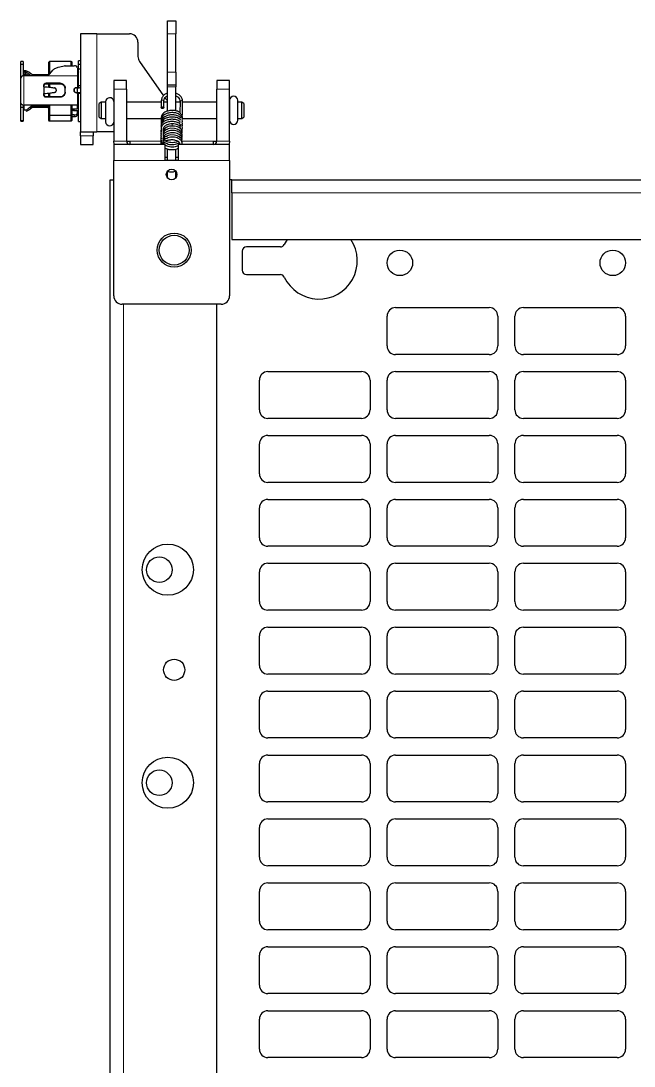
# Model space of a CAD drawing. Header units: millimetres. Extents: x -403 to 1106, y 650 to 1898.
# Drawn here: x 534.3 to 678.3, y 1537.4 to 1782.7 of the extents above; entities that cross this region are included whole.
import ezdxf

# ---------------------------------------------------------------- set-up
doc = ezdxf.new("R2010")
doc.units = ezdxf.units.MM

msp = doc.modelspace()

# ---------------------------------------------------------------- linework, layer by layer
at = {"color": 7, "linetype": 'Continuous', "lineweight": 25}
for p, q in [((568.71, 1782.66), (570.71, 1782.66)), ((568.71, 1779.66), (568.71, 1782.66)), ((570.71, 1782.66), (570.71, 1779.66)), ((552.11, 1779.66), (548.31, 1779.66)), ((548.31, 1779.66), (548.31, 1756.66)), ((552.11, 1779.66), (559.81, 1779.66)), ((568.71, 1770.66), (568.71, 1779.66)), ((570.71, 1770.66), (570.71, 1779.66)), ((561.81, 1777.66), (561.81, 1774.29)), ((534.81, 1773.16), (534.31, 1773.16)), ((534.31, 1772.4), (534.31, 1773.16)), ((534.81, 1772.4), (534.31, 1772.4)), ((534.31, 1769.33), (534.31, 1772.4)), ((534.81, 1773.16), (534.81, 1772.4)), ((534.81, 1772.4), (534.81, 1769.74)), ((541.77, 1771.1), (540.61, 1769.76)), ((541.03, 1773.16), (540.91, 1772.96)), ((540.91, 1772.96), (541.03, 1773.16)), ((540.91, 1770.11), (540.91, 1772.96)), ((541.03, 1773.16), (541.03, 1770.24)), ((546.11, 1773.16), (541.03, 1773.16)), ((544.71, 1772.1), (546.86, 1772.1)), ((546.31, 1773.04), (546.11, 1773.16)), ((546.11, 1772.1), (546.11, 1773.16)), ((546.11, 1773.16), (546.31, 1773.04)), ((546.31, 1773.04), (546.31, 1772.1)), ((547.61, 1771.6), (547.61, 1769.76)), ((548.31, 1773.26), (547.81, 1773.26)), ((547.81, 1772.48), (547.81, 1773.26)), ((547.81, 1771.43), (547.81, 1772.48)), ((547.81, 1772.48), (548.31, 1772.48)), ((547.81, 1767.45), (547.81, 1771.43)), ((547.81, 1771.43), (548.31, 1771.43)), ((562.17, 1773.14), (567.82, 1765.08)), ((534.32, 1769.33), (534.31, 1769.33)), ((534.31, 1769.24), (534.31, 1769.33)), ((534.31, 1763.38), (534.31, 1769.24)), ((535.51, 1770.9), (535.01, 1770.9)), ((535.51, 1770.62), (535.01, 1770.62)), ((535.01, 1770.62), (535.01, 1770.16)), ((535.01, 1770.16), (535.51, 1770.16)), ((540.61, 1769.76), (535.01, 1769.76)), ((535.51, 1770.16), (535.51, 1770.62)), ((537.01, 1769.76), (537.01, 1770.02)), ((540.83, 1770.02), (537.01, 1770.02)), ((547.81, 1770), (547.66, 1769.96)), ((559.11, 1768.66), (556.11, 1768.66)), ((556.11, 1768.66), (556.11, 1766.66)), ((559.11, 1766.66), (559.11, 1768.66)), ((568.71, 1767.66), (568.71, 1770.66)), ((570.71, 1770.66), (570.71, 1767.66)), ((583.31, 1768.66), (580.31, 1768.66)), ((580.31, 1768.66), (580.31, 1766.66)), ((583.31, 1766.66), (583.31, 1768.66)), ((539.71, 1767.2), (539.71, 1767.58)), ((539.71, 1767.2), (539.71, 1765.61)), ((543.51, 1768.05), (540.21, 1768.05)), ((540.21, 1767.86), (543.51, 1767.86)), ((540.91, 1767.13), (540.91, 1767.86)), ((541.03, 1767.86), (541.03, 1767.11)), ((542.64, 1766.41), (542.64, 1766.37)), ((544.71, 1765.93), (544.71, 1766.89)), ((546.81, 1766.33), (546.81, 1766.49)), ((547.36, 1767.04), (547.61, 1767.04)), ((547.36, 1766.95), (547.61, 1766.95)), ((547.51, 1766.95), (547.51, 1765.81)), ((548.31, 1767.45), (547.81, 1767.45)), ((547.81, 1767.08), (547.81, 1767.45)), ((556.11, 1766.66), (556.11, 1754.46)), ((559.11, 1766.66), (559.11, 1754.46)), ((568.71, 1767.66), (570.71, 1767.66)), ((568.71, 1767.16), (568.71, 1767.66)), ((568.71, 1761.48), (568.71, 1767.16)), ((570.71, 1767.66), (570.71, 1767.16)), ((570.71, 1761.56), (570.71, 1767.16)), ((580.31, 1754.46), (580.31, 1766.66)), ((583.31, 1754.46), (583.31, 1766.66)), ((539.71, 1765.22), (539.71, 1765.61)), ((540.21, 1764.88), (543.51, 1764.88)), ((543.51, 1764.74), (540.21, 1764.74)), ((540.91, 1764.88), (540.91, 1765.72)), ((541.03, 1765.73), (541.03, 1764.88)), ((542, 1765.87), (542.06, 1765.87)), ((547.36, 1765.81), (547.61, 1765.81)), ((547.36, 1765.77), (547.61, 1765.77)), ((547.81, 1765.76), (547.81, 1765.6)), ((548.31, 1765.6), (547.81, 1765.6)), ((547.81, 1759.06), (547.81, 1765.6)), ((567.29, 1763.9), (567.26, 1762.29)), ((567.86, 1762.28), (567.89, 1763.89)), ((571.68, 1763.76), (571.65, 1761.11)), ((572.24, 1760.5), (572.28, 1763.75)), ((583.32, 1764.03), (583.32, 1759.33)), ((585.22, 1759.33), (585.22, 1764.03)), ((534.31, 1762.31), (534.31, 1763.38)), ((534.81, 1762.31), (534.31, 1762.31)), ((534.31, 1759.24), (534.31, 1762.31)), ((534.81, 1762.93), (534.81, 1762.31)), ((534.81, 1762.31), (534.81, 1759.24)), ((537.01, 1762.91), (535.01, 1762.91)), ((535.51, 1761.69), (535.01, 1761.69)), ((537.01, 1762.3), (536.34, 1762.3)), ((540.61, 1762.55), (536.62, 1762.55)), ((547.61, 1762.91), (537.01, 1762.91)), ((540.83, 1762.3), (537.01, 1762.3)), ((540.61, 1762.91), (540.61, 1762.55)), ((540.91, 1762.21), (540.61, 1762.55)), ((540.63, 1762.91), (540.91, 1762.58)), ((540.91, 1760.56), (540.91, 1762.91)), ((541.03, 1762.91), (541.03, 1760.48)), ((546.11, 1760.48), (546.11, 1762.91)), ((546.31, 1762.91), (546.31, 1760.53)), ((546.31, 1762.01), (547.51, 1762.01)), ((547.51, 1762.93), (547.51, 1762.01)), ((547.81, 1762.32), (547.51, 1762.38)), ((547.81, 1762.06), (547.51, 1762.15)), ((547.61, 1762.36), (547.61, 1762.91)), ((547.61, 1761.08), (547.61, 1761.53)), ((553.16, 1763.56), (552.66, 1763.27)), ((552.66, 1760.05), (552.66, 1763.27)), ((554.22, 1763.56), (553.16, 1763.56)), ((553.16, 1763.56), (553.16, 1759.76)), ((554.22, 1763.68), (554.22, 1758.98)), ((567.28, 1763.56), (559.11, 1763.56)), ((568.71, 1763.56), (567.88, 1763.56)), ((570.71, 1763.66), (571.68, 1763.66)), ((571.68, 1763.56), (570.71, 1763.56)), ((572.28, 1763.66), (580.31, 1763.66)), ((580.31, 1763.56), (572.28, 1763.56)), ((583.32, 1763.56), (583.31, 1763.56)), ((586.16, 1763.56), (585.22, 1763.56)), ((586.66, 1763.27), (586.16, 1763.56)), ((586.16, 1759.76), (586.16, 1763.56)), ((586.66, 1763.27), (586.66, 1760.05)), ((534.81, 1759.24), (534.31, 1759.24)), ((534.31, 1759.16), (534.31, 1759.24)), ((534.31, 1759.16), (534.81, 1759.16)), ((534.81, 1759.24), (534.81, 1759.16)), ((541.03, 1760.48), (540.91, 1760.56)), ((540.91, 1759.36), (540.91, 1760.56)), ((540.91, 1759.36), (541.03, 1759.16)), ((541.03, 1759.16), (540.91, 1759.36)), ((540.91, 1759.36), (540.91, 1759.36)), ((546.11, 1760.48), (541.03, 1760.48)), ((541.03, 1760.48), (541.03, 1759.16)), ((546.11, 1759.16), (541.03, 1759.16)), ((546.31, 1760.53), (546.11, 1760.48)), ((546.11, 1759.16), (546.11, 1760.48)), ((546.11, 1759.16), (546.31, 1759.27)), ((546.31, 1759.27), (546.11, 1759.16)), ((546.86, 1760.58), (546.31, 1760.58)), ((546.31, 1760.53), (546.31, 1759.27)), ((546.31, 1760.21), (546.86, 1760.21)), ((547.61, 1761.08), (547.61, 1760.71)), ((547.81, 1759.06), (548.31, 1759.06)), ((552.66, 1760.05), (553.16, 1759.76)), ((553.16, 1759.76), (554.22, 1759.76)), ((559.11, 1759.76), (567.27, 1759.76)), ((572.18, 1759.76), (580.31, 1759.76)), ((572.25, 1760.08), (572.2, 1760.48)), ((572.25, 1760.02), (572.25, 1760.08)), ((583.31, 1759.76), (583.32, 1759.76)), ((585.22, 1759.76), (586.16, 1759.76)), ((586.16, 1759.76), (586.66, 1760.05)), ((548.31, 1756.66), (552.11, 1756.66)), ((548.31, 1755.66), (548.31, 1756.66)), ((551.31, 1756.66), (551.31, 1755.66)), ((556.11, 1756.66), (552.11, 1756.66)), ((567.99, 1757.44), (567.89, 1757.58)), ((568.39, 1757.08), (568.27, 1757.15)), ((571.75, 1758.31), (571.98, 1758.08)), ((548.31, 1755.66), (548.31, 1753.66)), ((551.31, 1753.66), (551.31, 1755.66)), ((559.11, 1754.46), (559.91, 1754.46)), ((559.91, 1754.46), (559.91, 1753.66)), ((567.27, 1754.16), (567.17, 1753.76)), ((567.76, 1753.72), (567.81, 1753.91)), ((579.51, 1753.66), (579.51, 1754.46)), ((579.51, 1754.46), (580.31, 1754.46)), ((548.31, 1753.66), (551.31, 1753.66)), ((556.11, 1753.66), (556.11, 1749.86)), ((568.21, 1753.66), (556.11, 1753.66)), ((567.17, 1753.76), (567.16, 1753.7)), ((567.16, 1753.7), (567.16, 1753.66)), ((567.76, 1753.66), (567.76, 1753.72)), ((568.21, 1749.86), (568.21, 1753.66)), ((568.71, 1749.86), (568.71, 1752.61)), ((570.71, 1749.86), (570.71, 1752.55)), ((583.31, 1753.66), (571.21, 1753.66)), ((571.21, 1753.66), (571.21, 1749.86)), ((583.31, 1749.86), (583.31, 1753.66)), ((556.11, 1718.16), (556.11, 1749.86)), ((568.21, 1750.66), (568.71, 1750.66)), ((571.21, 1749.86), (568.21, 1749.86)), ((570.71, 1750.66), (571.21, 1750.66)), ((583.31, 1749.86), (583.31, 1718.16)), ((568.71, 1745.86), (568.71, 1747.36)), ((570.71, 1745.86), (570.71, 1747.36)), ((555.31, 1745.36), (556.11, 1745.36)), ((555.31, 862.36), (555.31, 1745.36)), ((583.81, 1745.36), (583.31, 1745.36)), ((583.81, 1745.37), (1012.81, 1745.37)), ((583.81, 1742.27), (583.81, 1745.37)), ((583.81, 1742.27), (583.81, 1731.37)), ((583.81, 1731.37), (1012.81, 1731.37)), ((595.26, 1729.62), (587.31, 1729.62)), ((596.83, 1731.37), (596.17, 1730.19)), ((586.31, 1728.62), (586.31, 1724.12)), ((587.31, 1723.12), (595.26, 1723.12)), ((581.31, 1716.16), (558.11, 1716.16)), ((580.31, 862.36), (580.31, 1716.16)), ((622.31, 1715.36), (644.31, 1715.36)), ((652.31, 1715.36), (674.31, 1715.36)), ((620.31, 1706.36), (620.31, 1713.36)), ((646.31, 1713.36), (646.31, 1706.36)), ((650.31, 1706.36), (650.31, 1713.36)), ((676.31, 1713.36), (676.31, 1706.36)), ((644.31, 1704.36), (622.31, 1704.36)), ((674.31, 1704.36), (652.31, 1704.36)), ((592.31, 1700.36), (614.31, 1700.36)), ((622.31, 1700.36), (644.31, 1700.36)), ((652.31, 1700.36), (674.31, 1700.36)), ((590.31, 1691.36), (590.31, 1698.36)), ((616.31, 1698.36), (616.31, 1691.36)), ((620.31, 1691.36), (620.31, 1698.36)), ((646.31, 1698.36), (646.31, 1691.36)), ((650.31, 1691.36), (650.31, 1698.36)), ((676.31, 1698.36), (676.31, 1691.36)), ((614.31, 1689.36), (592.31, 1689.36)), ((644.31, 1689.36), (622.31, 1689.36)), ((674.31, 1689.36), (652.31, 1689.36)), ((592.31, 1685.36), (614.31, 1685.36)), ((622.31, 1685.36), (644.31, 1685.36)), ((652.31, 1685.36), (674.31, 1685.36)), ((590.31, 1676.36), (590.31, 1683.36)), ((616.31, 1683.36), (616.31, 1676.36)), ((620.31, 1676.36), (620.31, 1683.36)), ((646.31, 1683.36), (646.31, 1676.36)), ((650.31, 1676.36), (650.31, 1683.36)), ((676.31, 1683.36), (676.31, 1676.36)), ((614.31, 1674.36), (592.31, 1674.36)), ((644.31, 1674.36), (622.31, 1674.36)), ((674.31, 1674.36), (652.31, 1674.36)), ((590.31, 1661.36), (590.31, 1668.36)), ((592.31, 1670.36), (614.31, 1670.36)), ((616.31, 1668.36), (616.31, 1661.36)), ((620.31, 1661.36), (620.31, 1668.36)), ((622.31, 1670.36), (644.31, 1670.36)), ((646.31, 1668.36), (646.31, 1661.36)), ((650.31, 1661.36), (650.31, 1668.36)), ((652.31, 1670.36), (674.31, 1670.36)), ((676.31, 1668.36), (676.31, 1661.36)), ((614.31, 1659.36), (592.31, 1659.36)), ((644.31, 1659.36), (622.31, 1659.36)), ((674.31, 1659.36), (652.31, 1659.36)), ((590.31, 1646.36), (590.31, 1653.36)), ((592.31, 1655.36), (614.31, 1655.36)), ((616.31, 1653.36), (616.31, 1646.36)), ((620.31, 1646.36), (620.31, 1653.36)), ((622.31, 1655.36), (644.31, 1655.36)), ((646.31, 1653.36), (646.31, 1646.36)), ((650.31, 1646.36), (650.31, 1653.36)), ((652.31, 1655.36), (674.31, 1655.36)), ((676.31, 1653.36), (676.31, 1646.36)), ((614.31, 1644.36), (592.31, 1644.36)), ((644.31, 1644.36), (622.31, 1644.36)), ((674.31, 1644.36), (652.31, 1644.36)), ((592.31, 1640.36), (614.31, 1640.36)), ((622.31, 1640.36), (644.31, 1640.36)), ((652.31, 1640.36), (674.31, 1640.36)), ((590.31, 1631.36), (590.31, 1638.36)), ((616.31, 1638.36), (616.31, 1631.36)), ((620.31, 1631.36), (620.31, 1638.36)), ((646.31, 1638.36), (646.31, 1631.36)), ((650.31, 1631.36), (650.31, 1638.36)), ((676.31, 1638.36), (676.31, 1631.36)), ((614.31, 1629.36), (592.31, 1629.36)), ((644.31, 1629.36), (622.31, 1629.36)), ((674.31, 1629.36), (652.31, 1629.36)), ((592.31, 1625.36), (614.31, 1625.36)), ((622.31, 1625.36), (644.31, 1625.36)), ((652.31, 1625.36), (674.31, 1625.36)), ((590.31, 1616.36), (590.31, 1623.36)), ((616.31, 1623.36), (616.31, 1616.36)), ((620.31, 1616.36), (620.31, 1623.36)), ((646.31, 1623.36), (646.31, 1616.36)), ((650.31, 1616.36), (650.31, 1623.36)), ((676.31, 1623.36), (676.31, 1616.36)), ((614.31, 1614.36), (592.31, 1614.36)), ((644.31, 1614.36), (622.31, 1614.36)), ((674.31, 1614.36), (652.31, 1614.36)), ((592.31, 1610.36), (614.31, 1610.36)), ((622.31, 1610.36), (644.31, 1610.36)), ((652.31, 1610.36), (674.31, 1610.36)), ((590.31, 1601.36), (590.31, 1608.36)), ((616.31, 1608.36), (616.31, 1601.36)), ((620.31, 1601.36), (620.31, 1608.36)), ((646.31, 1608.36), (646.31, 1601.36)), ((650.31, 1601.36), (650.31, 1608.36)), ((676.31, 1608.36), (676.31, 1601.36)), ((614.31, 1599.36), (592.31, 1599.36)), ((644.31, 1599.36), (622.31, 1599.36)), ((674.31, 1599.36), (652.31, 1599.36)), ((592.31, 1595.36), (614.31, 1595.36)), ((622.31, 1595.36), (644.31, 1595.36)), ((652.31, 1595.36), (674.31, 1595.36)), ((590.31, 1586.36), (590.31, 1593.36)), ((616.31, 1593.36), (616.31, 1586.36)), ((620.31, 1586.36), (620.31, 1593.36)), ((646.31, 1593.36), (646.31, 1586.36)), ((650.31, 1586.36), (650.31, 1593.36)), ((676.31, 1593.36), (676.31, 1586.36)), ((614.31, 1584.36), (592.31, 1584.36)), ((644.31, 1584.36), (622.31, 1584.36)), ((674.31, 1584.36), (652.31, 1584.36)), ((592.31, 1580.36), (614.31, 1580.36)), ((622.31, 1580.36), (644.31, 1580.36)), ((652.31, 1580.36), (674.31, 1580.36)), ((590.31, 1571.36), (590.31, 1578.36)), ((616.31, 1578.36), (616.31, 1571.36)), ((620.31, 1571.36), (620.31, 1578.36)), ((646.31, 1578.36), (646.31, 1571.36)), ((650.31, 1571.36), (650.31, 1578.36)), ((676.31, 1578.36), (676.31, 1571.36)), ((614.31, 1569.36), (592.31, 1569.36)), ((644.31, 1569.36), (622.31, 1569.36)), ((674.31, 1569.36), (652.31, 1569.36)), ((592.31, 1565.36), (614.31, 1565.36)), ((622.31, 1565.36), (644.31, 1565.36)), ((652.31, 1565.36), (674.31, 1565.36)), ((590.31, 1556.36), (590.31, 1563.36)), ((616.31, 1563.36), (616.31, 1556.36)), ((620.31, 1556.36), (620.31, 1563.36)), ((646.31, 1563.36), (646.31, 1556.36)), ((650.31, 1556.36), (650.31, 1563.36)), ((676.31, 1563.36), (676.31, 1556.36)), ((614.31, 1554.36), (592.31, 1554.36)), ((644.31, 1554.36), (622.31, 1554.36)), ((674.31, 1554.36), (652.31, 1554.36)), ((592.31, 1550.36), (614.31, 1550.36)), ((622.31, 1550.36), (644.31, 1550.36)), ((652.31, 1550.36), (674.31, 1550.36)), ((590.31, 1541.36), (590.31, 1548.36)), ((616.31, 1548.36), (616.31, 1541.36)), ((620.31, 1541.36), (620.31, 1548.36)), ((646.31, 1548.36), (646.31, 1541.36)), ((650.31, 1541.36), (650.31, 1548.36)), ((676.31, 1548.36), (676.31, 1541.36)), ((614.31, 1539.36), (592.31, 1539.36)), ((644.31, 1539.36), (622.31, 1539.36)), ((674.31, 1539.36), (652.31, 1539.36))]:
    msp.add_line(p, q, dxfattribs=at)
at = {"color": 8, "linetype": 'Continuous', "lineweight": 18}
for p, q in [((552.11, 1779.66), (552.11, 1756.66)), ((570.71, 1779.66), (568.71, 1779.66)), ((535.01, 1769.76), (535.01, 1762.91)), ((547.61, 1769.76), (540.61, 1769.76)), ((547.61, 1767.04), (547.61, 1769.76)), ((568.71, 1770.66), (570.71, 1770.66)), ((540.21, 1768.05), (540.21, 1767.86)), ((543.51, 1767.86), (543.51, 1768.05)), ((547.36, 1767.04), (547.36, 1766.95)), ((556.11, 1766.66), (559.11, 1766.66)), ((570.71, 1767.16), (568.71, 1767.16)), ((580.31, 1766.66), (583.31, 1766.66)), ((540.21, 1764.88), (540.21, 1764.74)), ((543.51, 1764.74), (543.51, 1764.88)), ((547.36, 1765.81), (547.36, 1765.77)), ((547.61, 1762.91), (547.61, 1765.77)), ((535.01, 1762.55), (535.01, 1762.3)), ((546.86, 1760.21), (546.86, 1760.58)), ((571.77, 1759.84), (571.82, 1759.82)), ((551.31, 1755.66), (548.31, 1755.66)), ((559.11, 1754.46), (556.11, 1754.46)), ((559.91, 1754.46), (567.22, 1754.46)), ((572.17, 1754.46), (579.51, 1754.46)), ((580.31, 1754.46), (583.31, 1754.46)), ((567.75, 1753.66), (567.76, 1753.72)), ((556.11, 1749.86), (568.21, 1749.86)), ((571.21, 1749.86), (583.31, 1749.86)), ((583.81, 1742.27), (1012.81, 1742.27)), ((558.41, 862.36), (558.41, 1716.16))]:
    msp.add_line(p, q, dxfattribs=at)
at = {"color": 7, "linetype": 'Continuous', "lineweight": 25, "flags": 128}
for points in [[(535.01, 1770.02), (534.88, 1770.01), (534.81, 1769.99)], [(535.01, 1762.55), (534.88, 1762.56), (534.81, 1762.58)], [(535.01, 1762.3), (534.88, 1762.31), (534.81, 1762.32)], [(567.58, 1762.46), (567.69, 1762.44), (567.78, 1762.4), (567.85, 1762.34), (567.86, 1762.27), (567.84, 1762.21), (567.77, 1762.15), (567.67, 1762.12), (567.55, 1762.11), (567.44, 1762.12), (567.34, 1762.16), (567.28, 1762.22), (567.26, 1762.29), (567.29, 1762.36), (567.36, 1762.42), (567.46, 1762.45), (567.58, 1762.46)], [(572.12, 1754.74), (572.18, 1754.98), (572.12, 1755.28), (571.95, 1755.58), (571.48, 1756), (571.03, 1756.23), (570.39, 1756.39), (569.45, 1756.41), (568.87, 1756.27), (568.24, 1755.96), (567.95, 1755.71), (567.74, 1755.4), (567.68, 1755.08), (567.72, 1754.85), (567.72, 1754.85)], [(572.13, 1755.78), (572.2, 1756.02), (572.13, 1756.32), (571.97, 1756.62), (571.5, 1757.05), (571.05, 1757.27), (570.41, 1757.43), (569.48, 1757.45), (568.89, 1757.32), (568.26, 1757.01), (567.97, 1756.76), (567.76, 1756.45), (567.7, 1756.13), (567.74, 1755.9), (567.74, 1755.9)], [(569.78, 1757.94), (569.78, 1757.99), (569.78, 1758.05)], [(556.2, 1753.66), (556.19, 1753.72), (556.11, 1754.46)], [(572.11, 1754.21), (572.17, 1754.46), (572.11, 1754.76), (571.94, 1755.06), (571.47, 1755.48), (571.01, 1755.7), (570.38, 1755.87), (569.44, 1755.88), (568.86, 1755.75), (568.22, 1755.44), (567.94, 1755.19), (567.73, 1754.87), (567.67, 1754.55), (567.72, 1754.33), (567.72, 1754.33)], [(583.31, 1754.46), (583.24, 1753.72), (583.23, 1753.66)]]:
    msp.add_lwpolyline(points, dxfattribs=at)
at = {"color": 8, "linetype": 'Continuous', "lineweight": 18, "flags": 128}
for points in [[(567.29, 1763.9), (567.29, 1763.9), (567.31, 1763.97), (567.38, 1764.02), (567.48, 1764.06), (567.6, 1764.07)], [(567.6, 1764.07), (567.71, 1764.05), (567.81, 1764.01), (567.87, 1763.95), (567.89, 1763.89)], [(571.99, 1763.94), (571.88, 1763.93), (571.78, 1763.89), (571.71, 1763.83), (571.68, 1763.77), (571.68, 1763.76)], [(572.28, 1763.75), (572.26, 1763.82), (572.2, 1763.88), (572.11, 1763.92), (571.99, 1763.94)], [(546.8, 1762.01), (546.79, 1761.96), (546.79, 1761.81), (546.78, 1761.67), (546.77, 1761.57), (546.77, 1761.57), (546.77, 1761.57)], [(571.65, 1760.11), (571.65, 1760.1), (571.66, 1760.05)], [(571.95, 1760.32), (571.83, 1760.31), (571.77, 1760.29)], [(567.16, 1753.7), (567.16, 1753.69), (567.16, 1753.66)], [(567.17, 1753.76), (567.17, 1753.75), (567.19, 1753.66)]]:
    msp.add_lwpolyline(points, dxfattribs=at)
at = {"color": 7, "linetype": 'Continuous', "lineweight": 25}
for centre, radius in [((569.71, 1746.61), 1.25), ((570.31, 1728.86), 4), ((570.31, 1728.86), 3.5), ((623.31, 1725.87), 3), ((673.31, 1725.87), 3), ((568.81, 1653.86), 6), ((566.81, 1653.86), 3), ((570.31, 1630.36), 2.5), ((568.81, 1603.86), 6), ((566.81, 1603.86), 3)]:
    msp.add_circle(centre, radius, dxfattribs=at)
for centre, radius, start, end in [((559.81, 1777.66), 2, 0, 90), ((563.81, 1774.29), 2, 180, 214.992), ((544.71, 1771), 1.1, 89.9618, 100.1433), ((546.97, 1771.45), 0.665, 13.4486, 98.9562), ((534.94, 1769.13), 0.63, 82.8557, 170.3631), ((547.64, 1769.94), 0.18, 262.8557, 350.3631), ((547.66, 1767.34), 0.306, 260.9096, 299.7098), ((547.78, 1768.01), 1.07, 260.9096, 299.7098), ((547.79, 1763.55), 2.27, 76.5937, 94.3958), ((547.66, 1765.13), 0.648, 76.5937, 94.3958), ((555.17, 1763.68), 0.95, 3.5614, 180), ((569.85, 1765.66), 2, 214.992, 235.204), ((584.27, 1764.03), 0.95, 0, 180), ((534.92, 1763.52), 0.62, 193.4486, 278.9562), ((547.64, 1762.74), 0.177, 13.4486, 98.9562), ((547.64, 1762.38), 0.18, 9.6369, 97.1443), ((546.97, 1761.24), 0.665, 261.0438, 346.5514), ((546.97, 1760.87), 0.665, 261.0438, 346.5514), ((555.17, 1758.98), 0.95, 180, 356.4386), ((584.27, 1759.33), 0.95, 180, 0), ((559.91, 1754.46), 0.8, 180, 270), ((579.51, 1754.46), 0.8, 270, 0), ((587.31, 1728.62), 1, 90, 180), ((595.26, 1730.62), 1, 270, 334.8493), ((604.31, 1726.37), 9, 205.1507, 33.749), ((587.31, 1724.12), 1, 180, 270), ((595.26, 1722.12), 1, 25.1507, 90), ((558.11, 1718.16), 2, 180, 270), ((581.31, 1718.16), 2, 270, 0), ((622.31, 1713.36), 2, 90, 180), ((644.31, 1713.36), 2, 0, 90), ((652.31, 1713.36), 2, 90, 180), ((674.31, 1713.36), 2, 0, 90), ((622.31, 1706.36), 2, 180, 270), ((644.31, 1706.36), 2, 270, 0), ((652.31, 1706.36), 2, 180, 270), ((674.31, 1706.36), 2, 270, 0), ((592.31, 1698.36), 2, 90, 180), ((614.31, 1698.36), 2, 0, 90), ((622.31, 1698.36), 2, 90, 180), ((644.31, 1698.36), 2, 0, 90), ((652.31, 1698.36), 2, 90, 180), ((674.31, 1698.36), 2, 0, 90), ((592.31, 1691.36), 2, 180, 270), ((614.31, 1691.36), 2, 270, 0), ((622.31, 1691.36), 2, 180, 270), ((644.31, 1691.36), 2, 270, 0), ((652.31, 1691.36), 2, 180, 270), ((674.31, 1691.36), 2, 270, 0), ((592.31, 1683.36), 2, 90, 180), ((614.31, 1683.36), 2, 0, 90), ((622.31, 1683.36), 2, 90, 180), ((644.31, 1683.36), 2, 0, 90), ((652.31, 1683.36), 2, 90, 180), ((674.31, 1683.36), 2, 0, 90), ((592.31, 1676.36), 2, 180, 270), ((614.31, 1676.36), 2, 270, 0), ((622.31, 1676.36), 2, 180, 270), ((644.31, 1676.36), 2, 270, 0), ((652.31, 1676.36), 2, 180, 270), ((674.31, 1676.36), 2, 270, 0), ((592.31, 1668.36), 2, 90, 180), ((614.31, 1668.36), 2, 0, 90), ((622.31, 1668.36), 2, 90, 180), ((644.31, 1668.36), 2, 0, 90), ((652.31, 1668.36), 2, 90, 180), ((674.31, 1668.36), 2, 0, 90), ((592.31, 1661.36), 2, 180, 270), ((614.31, 1661.36), 2, 270, 0), ((622.31, 1661.36), 2, 180, 270), ((644.31, 1661.36), 2, 270, 0), ((652.31, 1661.36), 2, 180, 270), ((674.31, 1661.36), 2, 270, 0), ((592.31, 1653.36), 2, 90, 180), ((614.31, 1653.36), 2, 0, 90), ((622.31, 1653.36), 2, 90, 180), ((644.31, 1653.36), 2, 0, 90), ((652.31, 1653.36), 2, 90, 180), ((674.31, 1653.36), 2, 0, 90), ((592.31, 1646.36), 2, 180, 270), ((614.31, 1646.36), 2, 270, 0), ((622.31, 1646.36), 2, 180, 270), ((644.31, 1646.36), 2, 270, 0), ((652.31, 1646.36), 2, 180, 270), ((674.31, 1646.36), 2, 270, 0), ((592.31, 1638.36), 2, 90, 180), ((614.31, 1638.36), 2, 0, 90), ((622.31, 1638.36), 2, 90, 180), ((644.31, 1638.36), 2, 0, 90), ((652.31, 1638.36), 2, 90, 180), ((674.31, 1638.36), 2, 0, 90), ((592.31, 1631.36), 2, 180, 270), ((614.31, 1631.36), 2, 270, 0), ((622.31, 1631.36), 2, 180, 270), ((644.31, 1631.36), 2, 270, 0), ((652.31, 1631.36), 2, 180, 270), ((674.31, 1631.36), 2, 270, 0), ((592.31, 1623.36), 2, 90, 180), ((614.31, 1623.36), 2, 0, 90), ((622.31, 1623.36), 2, 90, 180), ((644.31, 1623.36), 2, 0, 90), ((652.31, 1623.36), 2, 90, 180), ((674.31, 1623.36), 2, 0, 90), ((592.31, 1616.36), 2, 180, 270), ((614.31, 1616.36), 2, 270, 0), ((622.31, 1616.36), 2, 180, 270), ((644.31, 1616.36), 2, 270, 0), ((652.31, 1616.36), 2, 180, 270), ((674.31, 1616.36), 2, 270, 0), ((592.31, 1608.36), 2, 90, 180), ((614.31, 1608.36), 2, 0, 90), ((622.31, 1608.36), 2, 90, 180), ((644.31, 1608.36), 2, 0, 90), ((652.31, 1608.36), 2, 90, 180), ((674.31, 1608.36), 2, 0, 90), ((592.31, 1601.36), 2, 180, 270), ((614.31, 1601.36), 2, 270, 0), ((622.31, 1601.36), 2, 180, 270), ((644.31, 1601.36), 2, 270, 0), ((652.31, 1601.36), 2, 180, 270), ((674.31, 1601.36), 2, 270, 0), ((592.31, 1593.36), 2, 90, 180), ((614.31, 1593.36), 2, 0, 90), ((622.31, 1593.36), 2, 90, 180), ((644.31, 1593.36), 2, 0, 90), ((652.31, 1593.36), 2, 90, 180), ((674.31, 1593.36), 2, 0, 90), ((592.31, 1586.36), 2, 180, 270), ((614.31, 1586.36), 2, 270, 0), ((622.31, 1586.36), 2, 180, 270), ((644.31, 1586.36), 2, 270, 0), ((652.31, 1586.36), 2, 180, 270), ((674.31, 1586.36), 2, 270, 0), ((592.31, 1578.36), 2, 90, 180), ((614.31, 1578.36), 2, 0, 90), ((622.31, 1578.36), 2, 90, 180), ((644.31, 1578.36), 2, 0, 90), ((652.31, 1578.36), 2, 90, 180), ((674.31, 1578.36), 2, 0, 90), ((592.31, 1571.36), 2, 180, 270), ((614.31, 1571.36), 2, 270, 0), ((622.31, 1571.36), 2, 180, 270), ((644.31, 1571.36), 2, 270, 0), ((652.31, 1571.36), 2, 180, 270), ((674.31, 1571.36), 2, 270, 0), ((592.31, 1563.36), 2, 90, 180), ((614.31, 1563.36), 2, 0, 90), ((622.31, 1563.36), 2, 90, 180), ((644.31, 1563.36), 2, 0, 90), ((652.31, 1563.36), 2, 90, 180), ((674.31, 1563.36), 2, 0, 90), ((592.31, 1556.36), 2, 180, 270), ((614.31, 1556.36), 2, 270, 0), ((622.31, 1556.36), 2, 180, 270), ((644.31, 1556.36), 2, 270, 0), ((652.31, 1556.36), 2, 180, 270), ((674.31, 1556.36), 2, 270, 0), ((592.31, 1548.36), 2, 90, 180), ((614.31, 1548.36), 2, 0, 90), ((622.31, 1548.36), 2, 90, 180), ((644.31, 1548.36), 2, 0, 90), ((652.31, 1548.36), 2, 90, 180), ((674.31, 1548.36), 2, 0, 90), ((592.31, 1541.36), 2, 180, 270), ((614.31, 1541.36), 2, 270, 0), ((622.31, 1541.36), 2, 180, 270), ((644.31, 1541.36), 2, 270, 0), ((652.31, 1541.36), 2, 180, 270), ((674.31, 1541.36), 2, 270, 0)]:
    msp.add_arc(centre, radius, start, end, dxfattribs=at)
at = {"color": 8, "linetype": 'Continuous', "lineweight": 18}
for centre, radius, start, end in [((572.02, 1760.1), 0.235, 292.4775, 353.5864), ((572.01, 1760.04), 0.233, 295.0586, 353.6892), ((563.11, 1758.43), 6.7, 355.8494, 0.6968)]:
    msp.add_arc(centre, radius, start, end, dxfattribs=at)
at = {"color": 7, "linetype": 'Continuous', "lineweight": 25}
for points, knots in [([(541.77, 1771.1), (541.94, 1771.24), (542.29, 1771.54), (543.27, 1771.86), (544.03, 1772), (544.52, 1772.09)], [0, 0, 0, 0, 0.254027, 0.526591, 1, 1, 1, 1]), ([(535.01, 1769.76), (535.01, 1769.76), (535.01, 1769.94), (535.01, 1770.05), (535.01, 1770.16)], [0, 0, 0, 0, 0.000208, 1, 1, 1, 1]), ([(537.01, 1770.02), (536.73, 1770.23), (536.23, 1770.61), (535.73, 1770.81), (535.51, 1770.9)], [0, 0, 0, 0, 0.559911, 1, 1, 1, 1]), ([(536.62, 1769.76), (536.47, 1769.9), (536.1, 1770.25), (535.73, 1770.48), (535.51, 1770.62)], [0, 0, 0, 0, 0.4035618, 1, 1, 1, 1]), ([(536.17, 1769.76), (536.17, 1769.76), (535.95, 1769.94), (535.73, 1770.05), (535.51, 1770.16)], [0, 0, 0, 0, 0.000208, 1, 1, 1, 1]), ([(547.81, 1770.97), (547.81, 1770.95), (547.81, 1770.91), (547.79, 1770.86), (547.76, 1770.8), (547.68, 1770.79), (547.64, 1770.79), (547.61, 1770.79)], [0, 0, 0, 0, 0.195353, 0.37764, 0.539051, 0.782239, 1, 1, 1, 1]), ([(547.81, 1770.67), (547.81, 1770.65), (547.81, 1770.62), (547.79, 1770.56), (547.76, 1770.51), (547.69, 1770.51), (547.64, 1770.51), (547.61, 1770.51)], [0, 0, 0, 0, 0.1953018, 0.3775407, 0.5389091, 0.7613833, 1, 1, 1, 1]), ([(539.71, 1767.58), (539.72, 1767.63), (539.73, 1767.74), (539.82, 1767.88), (539.94, 1767.99), (540.08, 1768.04), (540.18, 1768.05), (540.21, 1768.05)], [0, 0, 0, 0, 0.214373, 0.428779, 0.642592, 0.856666, 1, 1, 1, 1]), ([(540.21, 1767.86), (540.16, 1767.85), (540.04, 1767.84), (539.89, 1767.76), (539.78, 1767.64), (539.72, 1767.51), (539.72, 1767.42), (539.71, 1767.38)], [0, 0, 0, 0, 0.2143846, 0.4287723, 0.6430331, 0.8568019, 1, 1, 1, 1]), ([(539.71, 1767.2), (540.21, 1767.18), (540.88, 1767.14), (541.78, 1766.99), (542.08, 1766.95), (542.24, 1766.92)], [0, 0, 0, 0, 0.5876932, 0.7908183, 1, 1, 1, 1]), ([(542.64, 1766.41), (542.64, 1766.47), (542.63, 1766.58), (542.55, 1766.73), (542.44, 1766.85), (542.33, 1766.91), (542.26, 1766.92), (542.24, 1766.92)], [0, 0, 0, 0, 0.225883, 0.451767, 0.67765, 0.903524, 1, 1, 1, 1]), ([(542.24, 1765.89), (542.29, 1765.9), (542.38, 1765.91), (542.51, 1766.01), (542.6, 1766.14), (542.64, 1766.27), (542.64, 1766.35), (542.64, 1766.37)], [0, 0, 0, 0, 0.225867, 0.451734, 0.677598, 0.903479, 1, 1, 1, 1]), ([(543.51, 1768.05), (543.65, 1768.04), (543.92, 1768.01), (544.28, 1767.82), (544.55, 1767.54), (544.69, 1767.2), (544.71, 1766.98), (544.71, 1766.89)], [0, 0, 0, 0, 0.213238, 0.42649, 0.63916, 0.849598, 1, 1, 1, 1]), ([(544.71, 1766.68), (544.7, 1766.82), (544.68, 1767.08), (544.48, 1767.43), (544.18, 1767.69), (543.84, 1767.83), (543.61, 1767.85), (543.51, 1767.86)], [0, 0, 0, 0, 0.212376, 0.424979, 0.633479, 0.843609, 1, 1, 1, 1]), ([(546.81, 1766.49), (546.82, 1766.55), (546.83, 1766.68), (546.93, 1766.84), (547.06, 1766.96), (547.22, 1767.03), (547.32, 1767.04), (547.36, 1767.04)], [0, 0, 0, 0, 0.214305, 0.42865, 0.642279, 0.856223, 1, 1, 1, 1]), ([(547.36, 1766.95), (547.3, 1766.94), (547.18, 1766.93), (547.01, 1766.84), (546.89, 1766.7), (546.82, 1766.54), (546.82, 1766.44), (546.81, 1766.4)], [0, 0, 0, 0, 0.214319, 0.428642, 0.642812, 0.856387, 1, 1, 1, 1]), ([(546.81, 1766.37), (546.82, 1766.3), (546.83, 1766.18), (546.93, 1766.02), (547.06, 1765.89), (547.22, 1765.82), (547.32, 1765.82), (547.36, 1765.81)], [0, 0, 0, 0, 0.2142108, 0.4284707, 0.641842, 0.8556018, 1, 1, 1, 1]), ([(547.36, 1765.77), (547.3, 1765.78), (547.18, 1765.79), (547.01, 1765.89), (546.89, 1766.03), (546.82, 1766.18), (546.82, 1766.28), (546.81, 1766.33)], [0, 0, 0, 0, 0.2143929, 0.4287887, 0.6430611, 0.8568545, 1, 1, 1, 1]), ([(539.71, 1765.61), (540.21, 1765.64), (540.88, 1765.7), (541.78, 1765.85), (542.08, 1765.87), (542.24, 1765.89)], [0, 0, 0, 0, 0.587693, 0.790818, 1, 1, 1, 1]), ([(539.71, 1765.37), (539.72, 1765.32), (539.73, 1765.2), (539.82, 1765.06), (539.94, 1764.95), (540.08, 1764.89), (540.18, 1764.89), (540.21, 1764.88)], [0, 0, 0, 0, 0.214295, 0.42863, 0.64223, 0.856153, 1, 1, 1, 1]), ([(540.21, 1764.74), (540.16, 1764.74), (540.04, 1764.75), (539.89, 1764.84), (539.78, 1764.96), (539.72, 1765.1), (539.72, 1765.19), (539.71, 1765.22)], [0, 0, 0, 0, 0.214445, 0.428893, 0.643239, 0.857188, 1, 1, 1, 1]), ([(543.51, 1764.88), (543.65, 1764.9), (543.92, 1764.92), (544.28, 1765.12), (544.55, 1765.42), (544.69, 1765.76), (544.71, 1765.98), (544.71, 1766.08)], [0, 0, 0, 0, 0.212875, 0.425767, 0.637937, 0.847353, 1, 1, 1, 1]), ([(544.71, 1765.93), (544.7, 1765.79), (544.68, 1765.53), (544.48, 1765.17), (544.18, 1764.91), (543.84, 1764.76), (543.61, 1764.74), (543.51, 1764.74)], [0, 0, 0, 0, 0.212833, 0.42585, 0.635542, 0.846587, 1, 1, 1, 1]), ([(568.71, 1765.7), (568.49, 1765.6), (567.99, 1765.38), (567.5, 1764.8), (567.3, 1764.26), (567.29, 1763.96), (567.29, 1763.9)], [0, 0, 0, 0, 0.28163, 0.611733, 0.91388, 1, 1, 1, 1]), ([(567.89, 1763.89), (567.89, 1763.98), (567.92, 1764.26), (568.17, 1764.67), (568.48, 1764.98), (568.7, 1765.05), (568.71, 1765.06)], [0, 0, 0, 0, 0.199495, 0.615994, 0.97988, 1, 1, 1, 1]), ([(572.28, 1763.75), (572.27, 1763.89), (572.25, 1764.28), (571.96, 1764.87), (571.42, 1765.42), (570.94, 1765.62), (570.71, 1765.71)], [0, 0, 0, 0, 0.166571, 0.458626, 0.753148, 1, 1, 1, 1]), ([(570.71, 1765.08), (570.9, 1764.97), (571.28, 1764.75), (571.62, 1764.26), (571.66, 1763.93), (571.68, 1763.76)], [0, 0, 0, 0, 0.334702, 0.673778, 1, 1, 1, 1]), ([(535.01, 1762.91), (535.01, 1762.64), (535.01, 1762.16), (535.01, 1761.83), (535.01, 1761.69)], [0, 0, 0, 0, 0.559866, 1, 1, 1, 1]), ([(537.01, 1762.91), (536.73, 1762.64), (536.23, 1762.16), (535.73, 1761.83), (535.51, 1761.69)], [0, 0, 0, 0, 0.559911, 1, 1, 1, 1]), ([(537.01, 1762.3), (536.73, 1762.09), (536.23, 1761.71), (535.73, 1761.51), (535.51, 1761.42)], [0, 0, 0, 0, 0.559911, 1, 1, 1, 1]), ([(546.61, 1761.62), (546.61, 1761.65), (546.61, 1761.73), (546.61, 1761.86), (546.61, 1761.96), (546.61, 1762.01), (546.61, 1762.01)], [0, 0, 0, 0, 0.239432, 0.627389, 0.999313, 1, 1, 1, 1]), ([(546.77, 1761.57), (546.75, 1761.57), (546.7, 1761.58), (546.65, 1761.59), (546.62, 1761.6), (546.61, 1761.61), (546.61, 1761.62)], [0, 0, 0, 0, 0.266331, 0.548449, 0.829136, 1, 1, 1, 1]), ([(547.81, 1761.34), (547.81, 1761.36), (547.81, 1761.4), (547.79, 1761.46), (547.76, 1761.51), (547.68, 1761.52), (547.52, 1761.54), (547.21, 1761.56), (546.94, 1761.57), (546.77, 1761.57)], [0, 0, 0, 0, 0.052051, 0.100621, 0.143629, 0.208426, 0.277664, 0.558659, 1, 1, 1, 1]), ([(571.8, 1760.77), (571.8, 1760.84), (571.8, 1761.03), (571.56, 1761.24), (571.16, 1761.44), (570.55, 1761.62), (569.73, 1761.7), (568.82, 1761.55), (568.12, 1761.26), (567.62, 1760.87), (567.3, 1760.38), (567.19, 1759.94), (567.29, 1759.7), (567.31, 1759.66)], [0, 0, 0, 0, 0.045466, 0.131796, 0.212251, 0.283421, 0.414791, 0.548597, 0.659672, 0.749107, 0.853728, 0.97526, 1, 1, 1, 1]), ([(571.75, 1758.83), (571.75, 1758.85), (571.74, 1758.99), (571.51, 1759.16), (571.12, 1759.36), (570.51, 1759.53), (569.68, 1759.61), (568.77, 1759.46), (568.07, 1759.16), (567.58, 1758.77), (567.26, 1758.28), (567.16, 1757.84), (567.26, 1757.61), (567.28, 1757.57)], [0, 0, 0, 0, 0.012323, 0.101921, 0.185336, 0.259055, 0.395479, 0.534273, 0.649375, 0.742289, 0.850854, 0.976799, 1, 1, 1, 1]), ([(571.77, 1759.85), (571.77, 1759.87), (571.76, 1760.02), (571.53, 1760.2), (571.14, 1760.4), (570.53, 1760.57), (569.71, 1760.65), (568.79, 1760.5), (568.1, 1760.21), (567.6, 1759.82), (567.28, 1759.33), (567.17, 1758.89), (567.27, 1758.66), (567.29, 1758.62)], [0, 0, 0, 0, 0.018557, 0.107455, 0.190261, 0.263476, 0.398793, 0.536541, 0.650831, 0.742973, 0.850698, 0.975752, 1, 1, 1, 1]), ([(571.76, 1759.35), (571.76, 1759.37), (571.75, 1759.51), (571.52, 1759.68), (571.13, 1759.88), (570.52, 1760.05), (569.69, 1760.13), (568.78, 1759.98), (568.09, 1759.68), (567.59, 1759.3), (567.27, 1758.8), (567.17, 1758.37), (567.27, 1758.13), (567.28, 1758.1)], [0, 0, 0, 0, 0.01216, 0.101705, 0.185092, 0.258803, 0.395126, 0.533858, 0.648935, 0.741771, 0.850277, 0.976194, 1, 1, 1, 1]), ([(571.78, 1757.99), (571.79, 1758.12), (571.79, 1758.37), (571.51, 1758.64), (571.1, 1758.84), (570.5, 1759.01), (569.67, 1759.08), (568.76, 1758.93), (568.06, 1758.63), (567.57, 1758.25), (567.25, 1757.75), (567.16, 1757.22), (567.32, 1756.88), (567.39, 1756.75)], [0, 0, 0, 0, 0.081182, 0.159516, 0.232425, 0.296844, 0.416137, 0.537465, 0.638059, 0.719312, 0.814225, 0.924295, 1, 1, 1, 1]), ([(571.78, 1760.44), (571.7, 1760.54), (571.56, 1760.73), (571.14, 1760.92), (570.54, 1761.09), (569.72, 1761.17), (568.8, 1761.03), (568.11, 1760.73), (567.61, 1760.35), (567.29, 1759.86), (567.18, 1759.42), (567.28, 1759.18), (567.3, 1759.14)], [0, 0, 0, 0, 0.09051, 0.17484, 0.249419, 0.387171, 0.527437, 0.643845, 0.737635, 0.847318, 0.974687, 1, 1, 1, 1]), ([(571.83, 1760.15), (571.86, 1760.15), (571.92, 1760.14), (572.03, 1760.17), (572.13, 1760.24), (572.19, 1760.32), (572.22, 1760.42), (572.19, 1760.51), (572.13, 1760.59), (572.03, 1760.63), (571.96, 1760.63), (571.92, 1760.63)], [0, 0, 0, 0, 0.083438, 0.198008, 0.312578, 0.427149, 0.541719, 0.656289, 0.770859, 0.88543, 1, 1, 1, 1]), ([(572.18, 1758.84), (572.19, 1758.85), (572.3, 1759.03), (572.24, 1759.23), (572.19, 1759.42)], [0, 0, 0, 0, 0.05051, 1, 1, 1, 1]), ([(572.18, 1758.31), (572.18, 1758.32), (572.29, 1758.5), (572.24, 1758.71), (572.18, 1758.9)], [0, 0, 0, 0, 0.053483, 1, 1, 1, 1]), ([(572.19, 1759.36), (572.2, 1759.37), (572.31, 1759.55), (572.25, 1759.75), (572.2, 1759.94)], [0, 0, 0, 0, 0.047565, 1, 1, 1, 1]), ([(572.23, 1759.86), (572.23, 1759.87), (572.23, 1759.88), (572.24, 1759.9), (572.24, 1759.94), (572.24, 1759.98), (572.25, 1760.02)], [0, 0, 0, 0, 0.069657, 0.179065, 0.357219, 1, 1, 1, 1]), ([(567.3, 1757.27), (567.27, 1757.15), (567.2, 1756.93), (567.18, 1756.68), (567.24, 1756.56), (567.24, 1756.55)], [0, 0, 0, 0, 0.48109, 0.954437, 1, 1, 1, 1]), ([(567.29, 1756.75), (567.26, 1756.63), (567.19, 1756.4), (567.18, 1756.16), (567.23, 1756.04), (567.24, 1756.03)], [0, 0, 0, 0, 0.484821, 0.957201, 1, 1, 1, 1]), ([(572.12, 1755.26), (572.15, 1755.34), (572.22, 1755.52), (572.14, 1755.81), (571.95, 1756.17), (571.56, 1756.51), (571.02, 1756.78), (570.33, 1756.95), (569.58, 1756.98), (568.83, 1756.8), (568.31, 1756.56), (567.94, 1756.24), (567.72, 1755.92), (567.7, 1755.71), (567.69, 1755.6)], [0, 0, 0, 0, 0.054496, 0.124427, 0.194571, 0.309343, 0.391982, 0.491793, 0.626095, 0.711822, 0.814784, 0.873623, 0.93617, 1, 1, 1, 1]), ([(569.82, 1757.97), (569.71, 1757.97), (569.4, 1757.99), (568.86, 1757.84), (568.33, 1757.61), (567.96, 1757.29), (567.75, 1756.97), (567.69, 1756.63), (567.73, 1756.49), (567.74, 1756.42)], [0, 0, 0, 0, 0.09772, 0.274416, 0.486418, 0.607625, 0.736513, 0.868082, 1, 1, 1, 1]), ([(569.81, 1758.51), (569.7, 1758.51), (569.4, 1758.51), (568.87, 1758.37), (568.34, 1758.13), (567.97, 1757.82), (567.76, 1757.5), (567.7, 1757.15), (567.73, 1757.01), (567.75, 1756.94)], [0, 0, 0, 0, 0.089768, 0.267835, 0.481373, 0.603484, 0.733355, 0.865947, 1, 1, 1, 1]), ([(568.01, 1756.89), (567.96, 1756.95), (567.79, 1757.13), (567.77, 1757.44), (567.92, 1757.64), (567.97, 1757.7)], [0, 0, 0, 0, 0.243385, 0.737072, 1, 1, 1, 1]), ([(567.86, 1757.09), (568.06, 1757.11), (568.37, 1757.15), (568.64, 1757.23), (568.78, 1757.26), (568.78, 1757.26)], [0, 0, 0, 0, 0.60841, 0.994755, 1, 1, 1, 1]), ([(571.76, 1757.64), (571.75, 1757.71), (571.75, 1757.9), (571.5, 1758.12), (571.09, 1758.31), (570.53, 1758.48), (570.08, 1758.48), (569.8, 1758.48)], [0, 0, 0, 0, 0.122583, 0.339442, 0.54123, 0.719481, 1, 1, 1, 1]), ([(572.14, 1756.31), (572.17, 1756.38), (572.23, 1756.56), (572.15, 1756.85), (571.96, 1757.21), (571.59, 1757.55), (571.04, 1757.81), (570.46, 1757.98), (570.02, 1757.97), (569.82, 1757.97)], [0, 0, 0, 0, 0.091652, 0.212796, 0.334357, 0.533368, 0.676495, 0.849386, 1, 1, 1, 1]), ([(572.15, 1757.24), (572.16, 1757.26), (572.27, 1757.45), (572.22, 1757.66), (572.17, 1757.85)], [0, 0, 0, 0, 0.111112, 1, 1, 1, 1]), ([(572.16, 1756.75), (572.17, 1756.76), (572.27, 1756.94), (572.21, 1757.14), (572.16, 1757.33)], [0, 0, 0, 0, 0.056112, 1, 1, 1, 1]), ([(572.17, 1757.79), (572.18, 1757.8), (572.28, 1757.98), (572.23, 1758.19), (572.18, 1758.38)], [0, 0, 0, 0, 0.056483, 1, 1, 1, 1]), ([(567.27, 1754.66), (567.23, 1754.54), (567.17, 1754.3), (567.15, 1754.06), (567.21, 1753.94), (567.21, 1753.93)], [0, 0, 0, 0, 0.49851, 0.966043, 1, 1, 1, 1]), ([(567.28, 1755.7), (567.25, 1755.58), (567.18, 1755.35), (567.16, 1755.11), (567.22, 1754.99), (567.22, 1754.98)], [0, 0, 0, 0, 0.492222, 0.962666, 1, 1, 1, 1]), ([(567.29, 1756.22), (567.25, 1756.11), (567.19, 1755.88), (567.17, 1755.63), (567.23, 1755.51), (567.23, 1755.5)], [0, 0, 0, 0, 0.488531, 0.959944, 1, 1, 1, 1]), ([(567.27, 1755.18), (567.24, 1755.06), (567.16, 1754.83), (567.18, 1754.44), (567.33, 1754.19), (567.41, 1754.05)], [0, 0, 0, 0, 0.312942, 0.609211, 1, 1, 1, 1]), ([(567.27, 1754.16), (567.26, 1754.13), (567.24, 1754.08), (567.27, 1753.98), (567.33, 1753.89), (567.42, 1753.82), (567.5, 1753.8), (567.54, 1753.79)], [0, 0, 0, 0, 0.173265, 0.379948, 0.586632, 0.793316, 1, 1, 1, 1]), ([(572.09, 1753.66), (572.13, 1753.75), (572.2, 1753.95), (572.11, 1754.25), (571.92, 1754.61), (571.53, 1754.95), (570.98, 1755.21), (570.3, 1755.38), (569.54, 1755.41), (568.8, 1755.23), (568.28, 1754.99), (567.9, 1754.67), (567.7, 1754.35), (567.65, 1754.08), (567.67, 1754), (567.67, 1753.98)], [0, 0, 0, 0, 0.0632601, 0.1317323, 0.2003709, 0.3125927, 0.3935383, 0.4912799, 0.6226604, 0.7065198, 0.8073846, 0.8649869, 0.9261903, 0.9886206, 1, 1, 1, 1]), ([(568, 1753.66), (567.9, 1753.78), (567.78, 1753.91), (567.79, 1754.04), (567.8, 1754.05)], [0, 0, 0, 0, 0.928558, 1, 1, 1, 1]), ([(567.81, 1754.99), (568, 1755.01), (568.31, 1755.05), (568.61, 1755.13), (568.73, 1755.17)], [0, 0, 0, 0, 0.622778, 1, 1, 1, 1]), ([(567.82, 1755.51), (568.01, 1755.54), (568.32, 1755.57), (568.63, 1755.66), (568.74, 1755.69)], [0, 0, 0, 0, 0.620553, 1, 1, 1, 1]), ([(571.47, 1754.15), (571.43, 1754.09), (571.34, 1753.97), (571.02, 1753.77), (570.53, 1753.6), (569.89, 1753.52), (569.22, 1753.59), (568.69, 1753.75), (568.28, 1753.94), (568.1, 1754.1), (568.01, 1754.18)], [0, 0, 0, 0, 0.095877, 0.202664, 0.342228, 0.499358, 0.641168, 0.779355, 0.877592, 1, 1, 1, 1]), ([(568.02, 1754.5), (568.14, 1754.51), (568.38, 1754.54), (568.69, 1754.64), (569.06, 1754.73), (569.43, 1754.79), (569.82, 1754.81), (570.2, 1754.78), (570.65, 1754.69), (571.07, 1754.53), (571.41, 1754.28), (571.58, 1754.02), (571.6, 1753.79), (571.5, 1753.67), (571.49, 1753.66)], [0, 0, 0, 0, 0.085549, 0.170167, 0.242071, 0.307318, 0.375707, 0.446194, 0.517122, 0.636296, 0.729377, 0.842931, 0.980728, 1, 1, 1, 1]), ([(571.2, 1754.42), (571.15, 1754.38), (570.99, 1754.27), (570.53, 1754.12), (569.89, 1754.05), (569.22, 1754.11), (568.7, 1754.27), (568.38, 1754.41), (568.27, 1754.51), (568.24, 1754.53)], [0, 0, 0, 0, 0.076445, 0.257964, 0.462363, 0.646872, 0.826607, 0.954347, 1, 1, 1, 1]), ([(571.21, 1753.39), (571.16, 1753.35), (570.99, 1753.23), (570.52, 1753.08), (569.89, 1753), (569.22, 1753.06), (568.69, 1753.22), (568.33, 1753.39), (568.19, 1753.51), (568.13, 1753.56)], [0, 0, 0, 0, 0.081938, 0.253269, 0.446129, 0.620151, 0.789781, 0.910405, 1, 1, 1, 1]), ([(568.21, 1752.81), (568.36, 1752.74), (568.75, 1752.56), (569.53, 1752.42), (570.34, 1752.45), (570.91, 1752.57), (571.14, 1752.69), (571.21, 1752.73)], [0, 0, 0, 0, 0.15924, 0.439828, 0.711064, 0.913842, 1, 1, 1, 1]), ([(568.75, 1747.37), (568.77, 1747.36), (569.04, 1747.23), (569.67, 1747.21), (570.33, 1747.24), (570.62, 1747.4), (570.65, 1747.42)], [0, 0, 0, 0, 0.023551, 0.477259, 0.93374, 1, 1, 1, 1])]:
    msp.add_open_spline(points, degree=3, knots=knots, dxfattribs=at)
at = {"color": 8, "linetype": 'Continuous', "lineweight": 18}
msp.add_open_spline([(541.99, 1765.87), (542.01, 1765.87), (542.05, 1765.87), (542.12, 1765.88), (542.18, 1765.88), (542.22, 1765.89), (542.24, 1765.89)], degree=3, knots=[0, 0, 0, 0, 0.246022, 0.497638, 0.810556, 1, 1, 1, 1], dxfattribs=at)
at = {"color": 7, "linetype": 'Continuous', "lineweight": 25}
msp.add_open_spline([(567.54, 1753.79), (567.58, 1753.79), (567.65, 1753.78), (567.75, 1753.82), (567.81, 1753.89), (567.84, 1753.98), (567.82, 1754.08), (567.75, 1754.17), (567.69, 1754.22), (567.66, 1754.24)], degree=3, dxfattribs=at)

doc.saveas('drawing.dxf')
